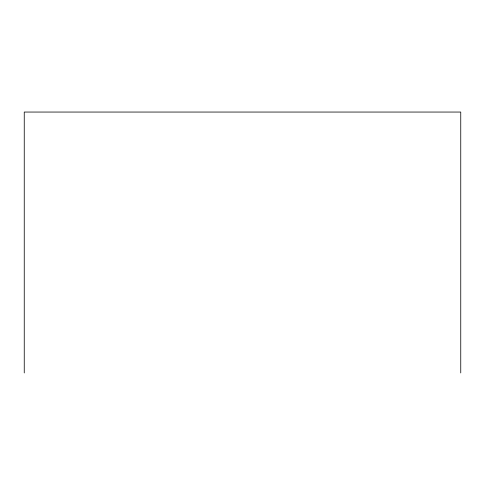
<?xml version="1.0" encoding="UTF-8"?>
<svg xmlns="http://www.w3.org/2000/svg" width="485" height="485" viewBox="0 0 485 485"><rect width="100%" height="100%" fill="white"/><g stroke="black" fill="none" stroke-linecap="round" stroke-linejoin="round"><path stroke-width="0.73" d="M460.75 372.947L460.75 112.053L24.25 112.053L24.25 372.947"/></g></svg>
